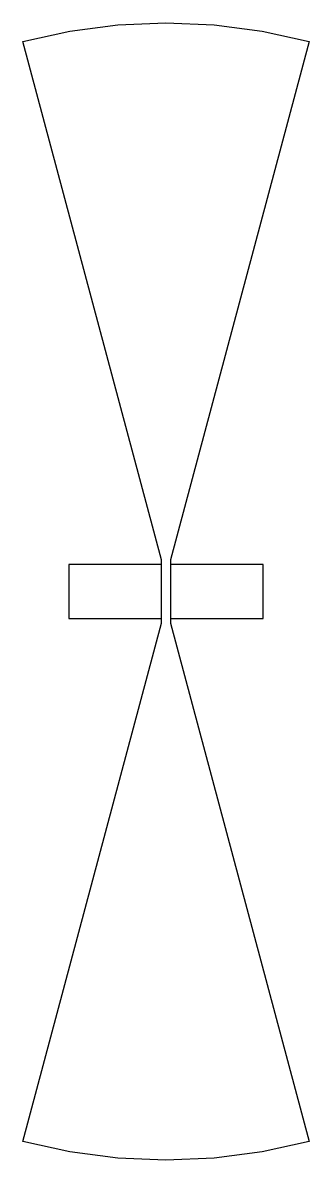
# Model space of a CAD drawing. Header units: millimetres. Extents: x -20.5 to -5, y -40.8 to 20.5.
import ezdxf

# ---------------------------------------------------------------- set-up
doc = ezdxf.new("R2010")
doc.units = ezdxf.units.MM
doc.layers.add('Thick_Metal', color=31, linetype='CONTINUOUS')

msp = doc.modelspace()

# ---------------------------------------------------------------- linework, layer by layer
at = {"layer": 'Thick_Metal'}
for points in [[(-12.992, -11.828), (-12.992, -8.428), (-20.48069, 19.52017), (-17.93408, 20.08474), (-15.34796, 20.42521), (-12.742, 20.53899), (-10.13604, 20.42521), (-7.54992, 20.08474), (-5.00331, 19.52017), (-12.492, -8.428), (-12.492, -11.828), (-5.00331, -39.77617), (-7.54992, -40.34074), (-10.13604, -40.68121), (-12.742, -40.79499), (-15.34796, -40.68121), (-17.93408, -40.34074), (-20.48069, -39.77617)], [(-17.992, -11.578), (-12.992, -11.578), (-12.992, -8.678), (-17.992, -8.678)], [(-12.492, -11.578), (-7.492, -11.578), (-7.492, -8.678), (-12.492, -8.678)]]:
    msp.add_lwpolyline(points, close=True, dxfattribs=at)

doc.saveas('drawing.dxf')
